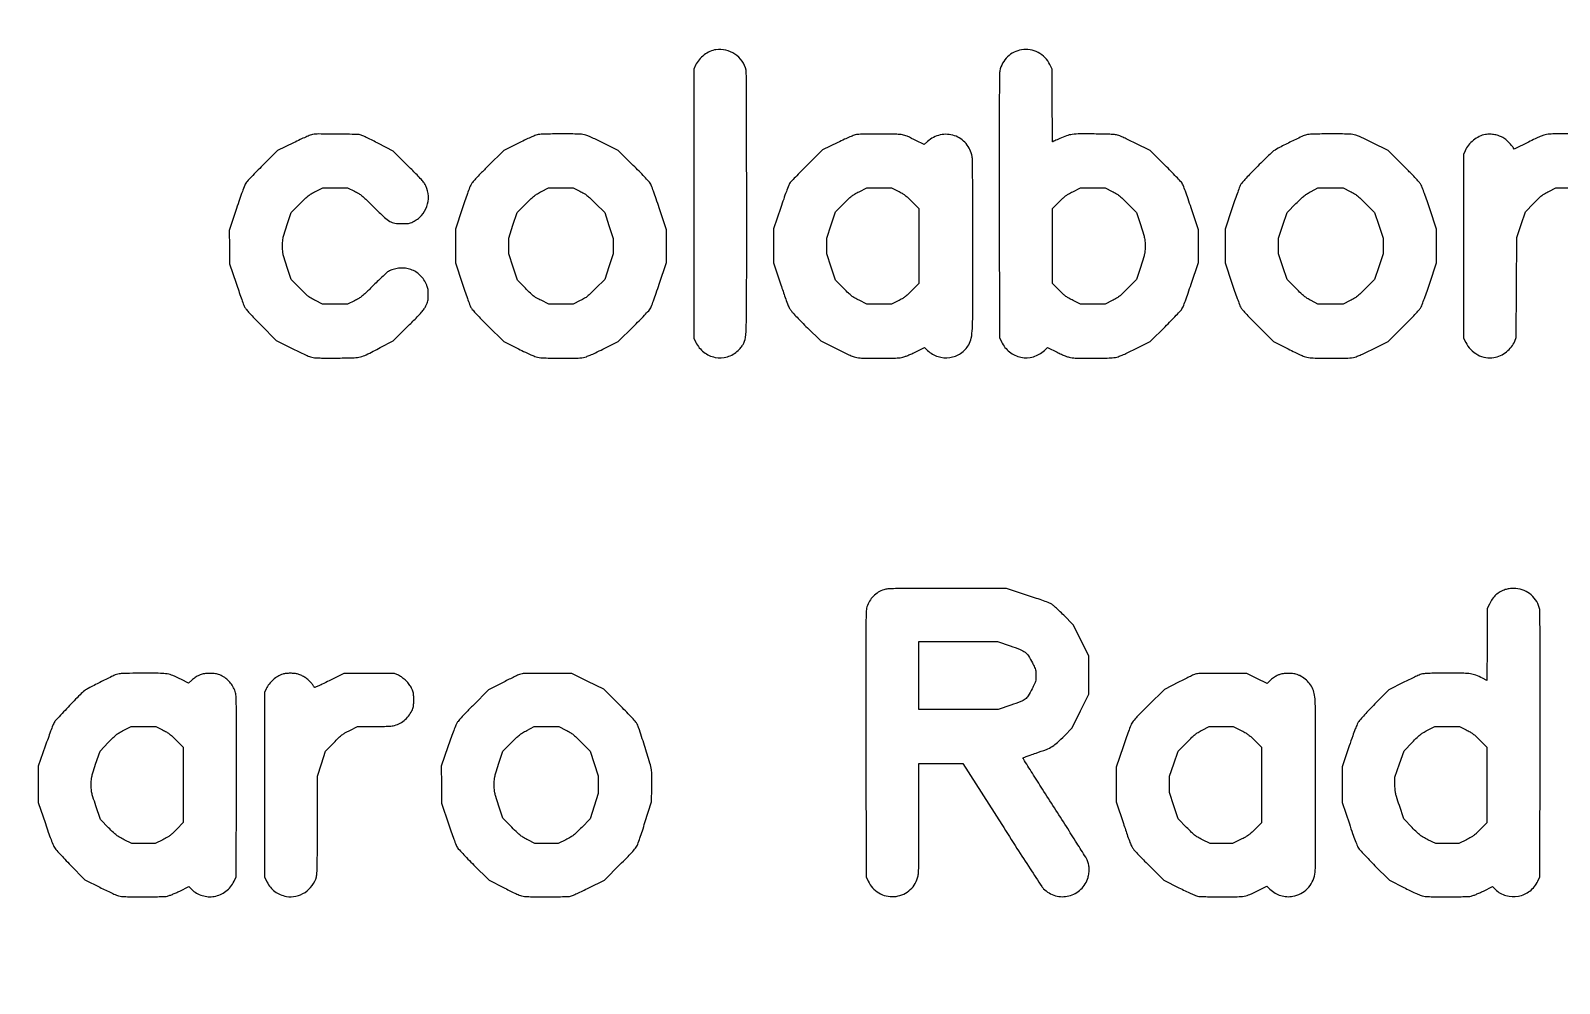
# Model space of a CAD drawing. Extents: x 980 to 25457, y 984 to 49020.
# Drawn here: x 13643 to 15968, y 39874 to 41323 of the extents above; entities that cross this region are included whole.
import ezdxf

# ---------------------------------------------------------------- set-up
doc = ezdxf.new("R2010")
doc.units = 0

msp = doc.modelspace()

# ---------------------------------------------------------------- linework, layer by layer
for points in [[(25353.176636, 36563.461695, -0.000001), (25352.040197, 20064.737908)], [(981.025332, 39243.286233, 0.000001), (980.725995, 36638.380945, 0.000022), (980.440705, 32466.957132, 0.000002), (980.203828, 20941, 0.000003), (980.107189, 12237.212398, 0.000012), (980.209361, 6804.802998)], [(1083.221486, 6831.128539, -0.000012), (1083.127559, 12273.089819, -0.000003), (1083.236026, 20942, -0.000002), (1083.488164, 32350.921193, -0.000022), (1083.779877, 36579.793336, -0.000001), (1084.083373, 39239.060792, -0.032823)], [(1895.500479, 7922.608607, -0.000003), (1895.516153, 10549.853821, -0.000001), (1895.574114, 14934.526042, -0.000001), (1895.654924, 19974.475505, -0.000001), (1895.750479, 25038.650259)], [(25455.283853, 8026.2, 0.000006), (25455.447111, 13939.785085, 0.000004), (25455.5, 20957, 0.000003), (25455.451202, 30583.274766, 0.000015), (25455.249846, 35648.33495)], [(23837.04827, 49018.908979, 0.000001), (21675.802621, 49019.17901, 0.000024), (18681.279442, 49019.402857, 0.000005), (13233.5, 49019.49605, 0.000002), (9165.520775, 49019.509787, 0.000004), (5739.221875, 49019.480206)], [(24540.017364, 25078.057967, 0.000003), (24540.072189, 18212.977995, 0.000025)], [(1792.666637, 28542.695892, 0.000006), (1792.411049, 24569.503036, 0.000003), (1792.195825, 19883.965567, 0.000004), (1792.047621, 15244.749166, 0.000006), (1792, 11426.463451)], [(24642.699465, 18970.575659, 0.000004), (24643, 25073.957926)], [(23728.367996, 45337.206403, 0.000002), (23728.354216, 42876.105371, 0.000002), (23728.361756, 40416.175094, 0.019036)], [(2708.027317, 40429.777448, 0.000002), (2708.046285, 42874.87655, 0.000002), (2708.048936, 45320.157135, 0.014115)], [(23830.974531, 40438.62303, -0.000002), (23830.960256, 42874.830485, -0.000002), (23830.963185, 45310.710508, -0.013332)], [(13824.671875, 46783.53447, -0.00001), (15406.434288, 46783.581334, -0.000006), (17284.5, 46783.575087, -0.000006), (20407.841099, 46783.489704, -0.000086)], [(22188.118441, 46885.898062, 0.000002), (21154.696275, 46886.184515, 0.00005)], [(11948.415956, 46444.603584, 0.000002), (11948.240306, 45424.10039, 0.000048), (11948.14474, 44107.371698, 0.000013), (11948.246262, 42052.5, 0.000007), (11948.492302, 39326.436677, 0.00009), (11948.782725, 38303.428514, 0.000013), (11949.095668, 37664.667079, 0.032528)], [(22164.7084, 37341.415556, -0.000002), (21019.046627, 37341.238715, -0.000042)], [(19548.368716, 37341.140756, -0.000012), (17271, 37341.236673, -0.000007), (14300.26361, 37341.473702, -0.000076), (13126.940203, 37341.762377, -0.000008), (12380.837768, 37342.071856, -0.035149), (12365, 37343.19344, -0.008076), (12344.594225, 37346.426222, -0.012557), (12327.129279, 37349.937147, -0.013406), (12310.735497, 37354.128496, -0.011323), (12293.631256, 37359.414966, -0.052442), (12225.331756, 37390.506757, -0.053082), (12165.297889, 37435.022394, -0.053116), (12116.014842, 37491.150329, -0.052641), (12079.490698, 37556.564184, -0.019118), (12070.37697, 37580.356143, -0.018182), (12062.93793, 37605.173701, -0.017569), (12057.10388, 37631.295646, -0.01529), (12052.802773, 37659, -0.030793), (12052.00554, 37671.867799, -0.000004), (12051.750672, 38512.850261, -0.000064), (12051.548069, 39716.029399, -0.00001), (12051.5, 42063, -0.000006), (12051.536126, 44876.122581, -0.000097)], [(14149.329828, 37238.536381, 0.000006), (17280.5, 37238.5, 0.000006), (20411.670172, 37238.536381, 0.000086)], [(22508.880463, 44165.819171, -0.000013), (22508.780506, 42053, -0.000007), (22508.543026, 39306.679332, -0.000092)], [(22508.594957, 46441.130711, -0.000003), (22508.777433, 45460.46859, -0.000051)], [(19747.966021, 46886.42952, 0.00001), (17285.5, 46886.561405, 0.000015), (15404.375221, 46886.565599, 0.000025), (13819.1125, 46886.440676)], [(16263.111221, 42110.255626, 0.000039), (16193.365, 42292.001426, 0.000011), (16121.158578, 42480.101514, 0.026305)], [(15982.214025, 41165.959948, 0.003182), (15957.981473, 41165.837625, 0.036643), (15948.5, 41165.032952, 0.045024), (15944.544516, 41164.031775, 0.015277), (15939.003687, 41161.892612, 0.011131), (15931.517748, 41158.53833, 0.004006), (15921.013775, 41153.44455), (15899.52755, 41142.811612), (15898.013775, 41145.016911, 0.028542), (15894.940222, 41148.988399, 0.017231), (15890.881908, 41153.343371, 0.016988), (15886.73784, 41157.221139, 0.047072), (15883.501639, 41159.551907, 0.042507), (15876.87014, 41162.715535, 0.042191), (15869.782726, 41164.721618, 0.042897), (15862.577104, 41165.486535, 0.047498), (15855.594299, 41164.962496, 0.071682), (15846.292407, 41161.95256, 0.055072), (15837.27032, 41156.219194, 0.055176), (15829.735272, 41148.669429, 0.072767), (15824.834787, 41140.28458), (15822.5, 41134.5), (15822.5, 40995), (15822.5, 40855.5), (15825.682697, 40849, 0.078822), (15833.269594, 40838.205789, 0.077032), (15843.878865, 40830.189506, 0.078999), (15856.161003, 40825.90503, 0.089939), (15868.605228, 40825.922797, 0.063997), (15878.507061, 40829.079813, 0.057418), (15887.691189, 40834.725462, 0.058439), (15895.199882, 40842.192654, 0.072074), (15900.165213, 40850.71542), (15902.5, 40856.5), (15903, 40932.5), (15903.5, 41008.5), (15910, 41028), (15916.5, 41047.5), (15929, 41060.353392, -0.005265), (15936.741682, 41068.14803, -0.028116), (15941.240126, 41072.109896, -0.03679), (15945.614075, 41075.053064, -0.013219), (15952.233343, 41078.603392), (15962.966687, 41084), (15987.346854, 41084, 0.003813)], [(12378.903308, 37239.018314, 0.000015), (13051.178333, 37238.750856, 0.000086)]]:
    msp.add_lwpolyline(points, format="xyb")
for points in [[(14685.174292, 41293.959658, 0.072314), (14676.059624, 41291.278797, 0.05575), (14667.169804, 41285.927942, 0.054951), (14659.552738, 41278.644695, 0.065032), (14654.195887, 41270.252644), (14651.5, 41264.5), (14651.5, 41059.979015), (14651.5, 40855.45803), (14654.71315, 40848.931152, 0.112645), (14666.795048, 40834.045709, 0.119054), (14683.90656, 40826.246636, 0.120259), (14702.553747, 40827.155672, 0.116509), (14718.935249, 40836.536203, 0.017434), (14721.033946, 40838.641165, 0.012951), (14723.206705, 40841.102818, 0.013127), (14725.13764, 40843.535137, 0.02867), (14726.456335, 40845.515704, 0.10323), (14730.035309, 40856.159984, 0.023228), (14731.421116, 40875.326022, 0.00624), (14731.927937, 40913.56679, 0.000224), (14731.975554, 41059.960099, 0.000351), (14731.905062, 41145.459962, 0.000869), (14731.700632, 41208.104265, 0.000177), (14731.429274, 41258.781699, 0.055305), (14730.961212, 41262.791409, 0.094048), (14724.901777, 41276.57249, 0.0931), (14714.197615, 41287.232612, 0.092771), (14700.319742, 41293.308281, 0.092595)], [(15150.042668, 41293.833662, 0.078056), (15138.672844, 41290.127374, 0.074279), (15128.768784, 41283.068809, 0.073783), (15121.307044, 41273.375015, 0.075342), (15117.047256, 41262, 0.050511), (15116.428342, 41256.237064, 0.000474), (15116.210656, 41213.574494, 0.00114), (15116.099018, 41154.051264, 0.000282), (15116.193461, 41056.5), (15116.5, 40856.5), (15119.68498, 40849.776671, 0.112798), (15131.797792, 40834.394641, 0.121067), (15149.094607, 40826.290969, 0.12213), (15168.056923, 40827.16158, 0.116083), (15184.824668, 40836.763649), (15189.5, 40841.12965), (15204, 40834.0404, 0.007251), (15210.719856, 40830.874868, 0.012794), (15216.368628, 40828.485604, 0.015308), (15221.006091, 40826.824514, 0.038292), (15224.5, 40825.981367, 0.037225), (15234.292318, 40825.138828, 0.003388), (15258.805308, 40825.025107, 0.003284), (15283.370932, 40825.238928, 0.039306), (15292.809452, 40826.127273, 0.041925), (15297.106363, 40827.252943, 0.015664), (15302.921015, 40829.517209, 0.010936), (15310.867108, 40833.109061, 0.003603), (15322.391365, 40838.727413), (15345.5, 40850.200281), (15368.368186, 40872.850141, 0.003234), (15377.336467, 40881.848461, 0.004305), (15385.362452, 40890.147942, 0.003066), (15391.9794, 40897.195381, 0.043181), (15394.108235, 40899.930089, 0.051279), (15395.785438, 40903.210051, 0.004102), (15399.234827, 40912.31851, 0.005185), (15403.340999, 40923.800774, 0.003111), (15407.990049, 40937.514603), (15419, 40970.669029), (15419, 40995.5), (15419, 41020.330971), (15407.990049, 41053.485397, 0.003131), (15403.362564, 41067.133879, 0.005118), (15399.249752, 41078.63673, 0.003991), (15395.782497, 41087.803738, 0.051117), (15394.116287, 41091.069911, 0.043814), (15391.989836, 41093.801661, 0.003115), (15385.373825, 41100.829202, 0.004371), (15377.347014, 41109.103534, 0.003284), (15368.376238, 41118.072054), (15345.5, 41140.644107), (15323.958911, 41151.292704, 0.001687), (15315.383792, 41155.495777, 0.002141), (15307.435712, 41159.316315, 0.001679), (15300.747036, 41162.468782, 0.0176), (15297.958911, 41163.653774, 0.058226), (15294.339192, 41164.579449, 0.018258), (15288.761088, 41165.125227, 0.010091), (15279.871267, 41165.488488, 0.001818), (15263.315734, 41165.770341, 0.004634), (15239.394102, 41165.868875, 0.029437), (15227.266666, 41165.091586, 0.050048), (15218.245104, 41163.046928, 0.030638), (15208.121472, 41158.954676, -0.001189), (15204.118352, 41157.055272, -0.001905), (15200.692011, 41155.455436, -0.000339), (15197.659644, 41154.056096, -0.108339), (15197.403793, 41154, -0.410881), (15197.263528, 41154.138676, -0.000037), (15197.081335, 41170.236358, -0.000959), (15196.914948, 41188.078352, -0.000575), (15196.782321, 41209.272709), (15196.5, 41264.545418), (15193.203129, 41271.240633, 0.076669), (15185.635805, 41282.053859, 0.081406), (15175.29991, 41289.82512, 0.081889), (15163.079104, 41293.859101, 0.078846)], [(14071.5, 41164.980507, 0.053658), (14068.225495, 41164.043576, 0.006525), (14061.325748, 41161.134975, 0.007092), (14052.687347, 41157.213103, 0.004211), (14042.5, 41152.307329), (14018.5, 41140.5), (13995.711458, 41118.027485, 0.003526), (13986.775268, 41109.090042, 0.004678), (13978.779509, 41100.826323, 0.00337), (13972.199417, 41093.802954, 0.046051), (13970.071709, 41091.027485, 0.049371), (13968.441943, 41087.76552, 0.003422), (13964.839081, 41078.130694, 0.004713), (13960.637127, 41066.311051, 0.003164), (13956.048018, 41052.728081), (13944.875533, 41018.956162), (13945.187766, 40993.728081), (13945.5, 40968.5), (13955.371398, 40939, 0.001935), (13959.336639, 40927.300801, 0.00247), (13963.086348, 40916.55, 0.001918), (13966.308401, 40907.566362, 0.020748), (13967.773093, 40904, 0.056354), (13970.103477, 40900.145386, 0.01756), (13974.422005, 40894.928676, 0.010879), (13981.392127, 40887.42201, 0.002548), (13993.401695, 40875.165116), (14016.5, 40851.830231), (14041.5, 40839.378236, 0.003466), (14053.418537, 40833.544605, 0.009167), (14062.048628, 40829.587566, 0.011766), (14068.393593, 40826.993901, 0.047475), (14072.421268, 40825.880778, 0.034914), (14076.469006, 40825.454358, 0.004194), (14085.453002, 40825.213773, 0.004587), (14096.835546, 40825.108923, 0.002712), (14110.421268, 40825.182095, 0.004339), (14135.093555, 40825.662986, 0.053325), (14144.412984, 40826.926111, 0.054753), (14153.179697, 40830.13277, 0.004703), (14174.503046, 40840.949857), (14194.5, 40851.331694), (14217.618289, 40874.415847, 0.002223), (14230.812848, 40887.708584, 0.013686), (14237.384416, 40894.764447, 0.026724), (14241.324409, 40899.747125, 0.041113), (14244.118289, 40904.477998, 0.015593), (14246.063123, 40908.83198, 0.048173), (14246.991576, 40911.913647, 0.040474), (14247.394818, 40915.390668, 0.008639), (14247.5, 40921.477998, 0.008681), (14247.396241, 40927.453895, 0.037924), (14247.006496, 40930.965544, 0.04648), (14246.127879, 40934.029805, 0.017588), (14244.361793, 40938.123378, 0.047081), (14239.726711, 40945.916394, 0.054506), (14233.909488, 40952.292897, 0.055844), (14226.983988, 40957.141059, 0.053726), (14219.068499, 40960.411743, 0.054614), (14211.10368, 40961.822992, 0.045081), (14202.477785, 40961.617191, 0.045548), (14194.130973, 40959.88183, 0.059472), (14187, 40956.741507, 0.050072), (14184.822902, 40955.14182, 0.003159), (14178.946875, 40949.775756, 0.004624), (14172.032775, 40943.261471, 0.003418), (14164.5, 40935.932031, -0.002665), (14152.532093, 40924.252057, -0.020955), (14146.725116, 40919.097087, -0.03683), (14141.846857, 40915.684248, -0.018704), (14135.268169, 40912.095178), (14125.036337, 40907), (14106.001512, 40907), (14086.966687, 40907), (14076.233343, 40912.422609, -0.013684), (14069.615816, 40915.996425, -0.035832), (14065.143115, 40919.018258, -0.026715), (14060.463239, 40923.116411, -0.004975), (14052.361715, 40931.172609), (14039.22343, 40944.5), (14032.611715, 40964.500595, -0.002876), (14028.418813, 40977.433378, -0.024411), (14026.854891, 40983.337265, -0.038981), (14026.195647, 40988.294381, -0.013573), (14026, 40995.5, -0.013573), (14026.195647, 41002.705619, -0.038981), (14026.854891, 41007.662735, -0.024411), (14028.418813, 41013.566622, -0.002876), (14032.611715, 41026.499405), (14039.22343, 41046.5), (14052.361715, 41059.8032, -0.004964), (14060.488667, 41067.87039, -0.026998), (14065.160351, 41071.949599, -0.036069), (14069.640894, 41074.960656, -0.013417), (14076.331563, 41078.5532), (14087.163126, 41084), (14106.099731, 41084), (14125.036337, 41084), (14135.268169, 41078.886828, -0.019015), (14141.87608, 41075.26439, -0.037087), (14146.786877, 41071.80559, -0.020649), (14152.67814, 41066.543408, -0.002523), (14165.037685, 41054.428706, 0.006852), (14180.993005, 41039.058001, 0.0556), (14189.109913, 41032.989977, 0.095037), (14196.599236, 41030.329264, 0.037982), (14207.5, 41029.5, 0.007143), (14213.905698, 41029.591512, 0.032421), (14217.620444, 41029.939444, 0.045575), (14220.629369, 41030.705495, 0.0245), (14224.175146, 41032.160407, 0.098597), (14237.158648, 41041.72511, 0.098415), (14245.498091, 41055.539611, 0.099057), (14247.888486, 41071.415284, 0.101311), (14243.947874, 41086.850804, 0.043907), (14241.233905, 41091.38203, 0.024412), (14237.201134, 41096.407772, 0.012962), (14230.514398, 41103.571774, 0.00231), (14217.610223, 41116.577018), (14194.5, 41139.654037), (14172, 41151.240473, 0.002639), (14163.090503, 41155.769114, 0.003501), (14154.934375, 41159.789571, 0.002502), (14148.062241, 41163.075142, 0.034731), (14145.5, 41164.073471, 0.07074), (14139.020285, 41165.124857, 0.001839), (14109.608628, 41165.593538, 0.002651), (14081.036828, 41165.792223, 0.043307)], [(14415, 41164.893499, 0.05086), (14411.278179, 41163.907432, 0.011436), (14405.191945, 41161.451819, 0.009315), (14397.009329, 41157.748562, 0.003782), (14386, 41152.414327), (14362.5, 41140.807852), (14338.7944, 41117.225828, 0.002844), (14327.219491, 41105.579534, 0.009094), (14319.686673, 41097.629366, 0.012486), (14314.701735, 41091.89145, 0.051649), (14312.160259, 41088.071902, 0.031513), (14310.526111, 41084.42146, 0.002931), (14307.120444, 41075.150251, 0.003761), (14303.203821, 41064.030446, 0.002945), (14299.115859, 41051.907677), (14289, 41021.315354), (14289, 40995.5), (14289, 40969.684646), (14299.132879, 40939.092323, 0.00262), (14303.217082, 40926.97471, 0.003361), (14307.108101, 40915.87087, 0.002591), (14310.478491, 40906.60757, 0.028752), (14312.053423, 40903, 0.0539), (14314.53546, 40899.185086, 0.013869), (14319.345626, 40893.614081, 0.009583), (14326.784283, 40885.774149, 0.002707), (14338.670545, 40873.847921), (14362.5, 40850.195842), (14384.914434, 40839.011288, 0.004281), (14395.303746, 40833.937775, 0.009101), (14403.445015, 40830.228504, 0.011071), (14409.732106, 40827.664945, 0.039055), (14413.914434, 40826.430731, 0.04695), (14423.68385, 40825.301707, 0.004221), (14448.352626, 40824.986324, 0.004613), (14472.892348, 40825.106168, 0.039597), (14483.809452, 40826.127273, 0.041925), (14488.106363, 40827.252943, 0.015664), (14493.921015, 40829.517209, 0.010936), (14501.867108, 40833.109061, 0.003603), (14513.391365, 40838.727413), (14536.5, 40850.200281), (14559.368186, 40872.850141, 0.003234), (14568.336467, 40881.848461, 0.004305), (14576.362452, 40890.147942, 0.003066), (14582.9794, 40897.195381, 0.043181), (14585.108235, 40899.930089, 0.051279), (14586.785438, 40903.210051, 0.004102), (14590.234827, 40912.31851, 0.005185), (14594.340999, 40923.800774, 0.003111), (14598.990049, 40937.514603), (14610, 40970.669029), (14610, 40995.5), (14610, 41020.330971), (14598.990049, 41053.485397, 0.003131), (14594.362564, 41067.133879, 0.005118), (14590.249752, 41078.63673, 0.003991), (14586.782497, 41087.803738, 0.051117), (14585.116287, 41091.069911, 0.043598), (14582.990461, 41093.803289, 0.003094), (14576.373825, 41100.844243, 0.004345), (14568.347019, 41109.135123, 0.003263), (14559.376238, 41118.123257), (14536.5, 41140.746514), (14513, 41152.356475, 0.003289), (14500.848876, 41158.260498, 0.011886), (14493.00027, 41161.783763, 0.018443), (14487.380787, 41163.907227, 0.042618), (14483, 41164.975664, 0.035972), (14473.706796, 41165.740572, 0.002855), (14448.981582, 41165.851864, 0.002843), (14424.249438, 41165.68133, 0.03621)], [(14899, 41164.92263, 0.049322), (14895.363277, 41163.934213, 0.009794), (14889.103554, 41161.408351, 0.008655), (14880.920676, 41157.749923, 0.004105), (14870.5, 41152.768179), (14847.5, 41141.539811), (14823.645285, 41118.019905, 0.002837), (14814.324298, 41108.724853, 0.003901), (14806.058988, 41100.257345, 0.002517), (14799.213322, 41093.061706, 0.046279), (14797.275151, 41090.579566, 0.052043), (14795.854592, 41087.758375, 0.002715), (14792.30409, 41078.240513, 0.004272), (14788.233708, 41066.84521, 0.00309), (14783.884684, 41054.079566), (14773.009637, 41021.5), (14773.004818, 40995.584514), (14773, 40969.669029), (14784.066015, 40936.34578, 0.001816), (14790.502461, 40917.196478, 0.011874), (14793.99652, 40907.672847, 0.023931), (14796.662017, 40901.755545, 0.043547), (14799.46799, 40897.261265, 0.025951), (14802.256457, 40893.93084, 0.003478), (14808.532501, 40887.273213, 0.004012), (14816.095891, 40879.487004, 0.003365), (14824.237105, 40871.349674), (14844.670258, 40851.199347), (14869.085129, 40839.050345, 0.003302), (14881.245318, 40833.099209, 0.0105), (14889.479882, 40829.347295, 0.015036), (14895.385556, 40827.012718, 0.047583), (14899.5, 40825.956463, 0.036311), (14909.250726, 40825.139338, 0.003263), (14933.791361, 40825.029171, 0.003107), (14958.417705, 40825.23236, 0.039508), (14967.625496, 40826.095238, 0.03549), (14971.211128, 40826.9855, 0.014743), (14975.91228, 40828.668597, 0.012568), (14981.538462, 40831.036829, 0.007686), (14988.057939, 40834.097522), (15002.201061, 40841.004568), (15007.158336, 40836.547551, 0.106065), (15022.989828, 40827.46265, 0.112255), (15040.820791, 40825.924412, 0.113537), (15057.408665, 40832.236894, 0.110481), (15069.76541, 40845.21194, 0.089696), (15073.592942, 40855.318907, 0.035424), (15075.264999, 40870.147836, 0.009877), (15075.881646, 40898.544397, 0.000457), (15075.982636, 40995.066341, 0.000498), (15075.931018, 41054.88247, 0.001506), (15075.732588, 41095.624256, 0.000752), (15075.447621, 41125.981497, 0.042855), (15074.906732, 41131.566341, 0.130638), (15065.603914, 41151.224129, 0.137026), (15047.914998, 41163.238327, 0.136484), (15026.503939, 41164.37366, 0.12921), (15007.06636, 41154.369755), (15002.017145, 41149.830076), (14989.488124, 41155.966612, 0.009332), (14976.038403, 41162.245636, 0.059581), (14968.857807, 41164.459729, 0.040386), (14960.405354, 41165.302204, 0.002811), (14936.5, 41165.612831, 0.002787), (14923.842775, 41165.635576, 0.003657), (14912.284375, 41165.507385, 0.002689), (14902.607097, 41165.27721, 0.034428)], [(15585.063538, 41164.864488, 0.067411), (15578.59093, 41162.869476, 0.004151), (15560.336913, 41154.233344, 0.00592), (15542.592519, 41145.396658, 0.033189), (15533.5, 41139.943393, 0.037268), (15530.987116, 41137.906779, 0.002413), (15524.170678, 41131.422642, 0.003508), (15516.130396, 41123.59087, 0.002607), (15507.357626, 41114.833985, 0.003209), (15496.992293, 41104.243881, 0.008738), (15489.835676, 41096.573764, 0.010641), (15484.943363, 41090.905128, 0.057544), (15482.732917, 41087.5, 0.028125), (15481.301128, 41084.156294, 0.002167), (15478.005464, 41074.957139, 0.002964), (15474.184401, 41063.936552, 0.002257), (15470.125291, 41051.822176), (15460, 41021.144352), (15460, 40995.414499), (15460, 40969.684646), (15470.115859, 40939.092323, 0.002945), (15474.203821, 40926.969554, 0.003761), (15478.120444, 40915.849749, 0.002931), (15481.526111, 40906.57854, 0.031513), (15483.160259, 40902.928098, 0.051712), (15485.703265, 40899.107301, 0.012645), (15490.671286, 40893.395463, 0.009155), (15498.193753, 40885.472318, 0.002836), (15509.7944, 40873.82627), (15533.5, 40850.296346), (15555.5, 40839.046947, 0.004263), (15565.833602, 40833.873666, 0.009613), (15573.770028, 40830.172215, 0.012044), (15579.850855, 40827.650699, 0.039918), (15584, 40826.416138, 0.047314), (15593.71019, 40825.295971, 0.004019), (15618.86038, 40824.987662, 0.004411), (15643.863682, 40825.102723, 0.039768), (15654.753333, 40826.1175, 0.042308), (15659.013214, 40827.236952, 0.015098), (15664.875864, 40829.522594, 0.010709), (15672.868183, 40833.123918, 0.003635), (15684.335246, 40838.692002), (15707.5, 40850.149004), (15731.2056, 40873.7526, 0.002847), (15742.769834, 40885.398944, 0.009069), (15750.306934, 40893.360312, 0.01242), (15755.298912, 40899.109083, 0.051622), (15757.839741, 40902.928098, 0.031513), (15759.473889, 40906.57854, 0.002931), (15762.879556, 40915.849749, 0.003761), (15766.796179, 40926.969554, 0.002945), (15770.884141, 40939.092323), (15781, 40969.684646), (15781, 40995.414499), (15781, 41021.144352), (15770.890882, 41051.822176, 0.002974), (15766.805007, 41063.977699, 0.003801), (15762.889078, 41075.125136, 0.002959), (15759.482557, 41084.418662, 0.031911), (15757.846482, 41088.071902, 0.051555), (15755.30259, 41091.888789, 0.012374), (15750.302639, 41097.639927, 0.009053), (15742.760407, 41105.599326, 0.002853), (15731.2056, 41117.225828), (15707.5, 41140.807852), (15684, 41152.39559, 0.003283), (15671.836273, 41158.294507, 0.011919), (15663.994101, 41161.807335, 0.018537), (15658.382187, 41163.921165, 0.042625), (15654, 41164.98411, 0.035809), (15644.552408, 41165.75275, 0.002832), (15619.378845, 41165.851644, 0.002733), (15594.138282, 41165.669864, 0.037943)], [(14478.268169, 41078.912314, -0.015581), (14484.552229, 41075.539483, -0.034884), (14489.041608, 41072.510821, -0.024859), (14493.897587, 41068.312068, -0.004736), (14502.266664, 41060.162314), (14516.033329, 41046.5), (14522.516664, 41026.718564), (14529, 41006.937129), (14529, 40995.189727), (14529, 40983.442325), (14522.492242, 40963.976795), (14515.984484, 40944.511266), (14502.742242, 40931.178241, -0.004993), (14494.608678, 40923.150855, -0.026256), (14489.875903, 40919.030419, -0.03522), (14485.368534, 40915.990026, -0.013804), (14478.766657, 40912.422609), (14468.033313, 40907), (14449.50128, 40907), (14430.969247, 40907), (14419.234623, 40912.921804, -0.010921), (14411.988604, 40916.779268, -0.035431), (14407.441652, 40919.770452, -0.029355), (14402.940578, 40923.650181, -0.005772), (14395.36207, 40931.171804), (14383.224141, 40943.5), (14376.61207, 40963.500595), (14370, 40983.50119), (14370, 40995.529433), (14370, 41007.557675), (14376.507758, 41027.023205), (14383.015516, 41046.488734), (14396.257758, 41059.821464, -0.005089), (14404.298783, 41067.754313, -0.025303), (14409.077437, 41071.9274, -0.0341), (14413.586793, 41075.006349, -0.014515), (14420, 41078.52558), (14430.5, 41083.896967), (14449.268169, 41083.948483), (14468.036337, 41084)], [(14962.268169, 41078.911052, -0.014016), (14968.271857, 41075.712093, -0.03146), (14972.587749, 41072.881389, -0.026647), (14976.924323, 41069.253298, -0.007621), (14983.25, 41063.178107), (14994, 41052.534108), (14994, 40995.5), (14994, 40938.465892), (14983.25, 40927.821893, -0.007621), (14976.924323, 40921.746702, -0.026647), (14972.587749, 40918.118611, -0.03146), (14968.271857, 40915.287907, -0.014016), (14962.268169, 40912.088948), (14952.036337, 40907), (14933.502792, 40907), (14914.969247, 40907), (14903.234623, 40912.921804, -0.010921), (14895.988604, 40916.779268, -0.035431), (14891.441652, 40919.770452, -0.029355), (14886.940578, 40923.650181, -0.005772), (14879.36207, 40931.171804), (14867.224141, 40943.5), (14860.61207, 40963.500595), (14854, 40983.50119), (14854, 40995.5), (14854, 41007.49881), (14860.61207, 41027.499405), (14867.224141, 41047.5), (14879.36207, 41059.827946, -0.005856), (14886.868874, 41067.275761, -0.028419), (14891.405386, 41071.198116, -0.034578), (14895.950508, 41074.221419, -0.011467), (14903, 41078.026091), (14914.5, 41083.896291), (14933.268169, 41083.948146), (14952.036337, 41084)], [(15287.766657, 41078.577391, -0.013684), (15294.384184, 41075.003575, -0.035832), (15298.856885, 41071.981742, -0.026715), (15303.536761, 41067.883589, -0.004975), (15311.638285, 41059.827391), (15324.77657, 41046.5), (15331.388285, 41026.499405, -0.002876), (15335.581187, 41013.566622, -0.024411), (15337.145109, 41007.662735, -0.038981), (15337.804353, 41002.705619, -0.013573), (15338, 40995.5, -0.013573), (15337.804353, 40988.294381, -0.038981), (15337.145109, 40983.337265, -0.024411), (15335.581187, 40977.433378, -0.002876), (15331.388285, 40964.500595), (15324.77657, 40944.5), (15311.638285, 40931.172609, -0.004975), (15303.536761, 40923.116411, -0.026715), (15298.856885, 40919.018258, -0.035832), (15294.384184, 40915.996425, -0.013684), (15287.766657, 40912.422609), (15277.033313, 40907), (15258.5, 40907), (15239.966687, 40907), (15228.733343, 40912.588714, -0.011434), (15222.11535, 40916.072232, -0.031182), (15217.66147, 40918.925333, -0.028623), (15213.390299, 40922.445483, -0.00841), (15207.25, 40928.320847), (15197, 40938.464266), (15197, 40995.372209), (15197, 41052.280153), (15206.75, 41062.237007, -0.008896), (15212.65084, 41068.05238, -0.030189), (15216.782187, 41071.531827, -0.031684), (15221.199031, 41074.401952, -0.010559), (15228, 41078.045076), (15239.5, 41083.896291), (15258.266657, 41083.948146), (15277.033313, 41084)], [(15649.766657, 41078.577391, -0.013804), (15656.368534, 41075.009974, -0.03522), (15660.875903, 41071.969581, -0.026256), (15665.608678, 41067.849145, -0.004993), (15673.742242, 41059.821759), (15686.984484, 41046.488734), (15693.492242, 41027.023205), (15700, 41007.557675), (15700, 40995.5), (15700, 40983.442325), (15693.492242, 40963.976795), (15686.984484, 40944.511266), (15673.742242, 40931.178241, -0.004993), (15665.608678, 40923.150855, -0.026256), (15660.875903, 40919.030419, -0.03522), (15656.368534, 40915.990026, -0.013804), (15649.766657, 40912.422609), (15639.033313, 40907), (15619.871788, 40907), (15600.710263, 40907), (15590.605132, 40912.446049, -0.015971), (15584.579018, 40915.946563, -0.029653), (15579.970633, 40919.219019, -0.022277), (15574.998044, 40923.59189, -0.005519), (15567.257758, 40931.201682), (15554.015516, 40944.511266), (15547.507758, 40963.976795), (15541, 40983.442325), (15541, 40995.470567), (15541, 41007.49881), (15547.506642, 41027.019926), (15554.013284, 41046.541043), (15567.39917, 41059.899378, -0.005469), (15575.16589, 41067.482393, -0.021711), (15580.180678, 41071.872537, -0.029287), (15584.772547, 41075.130702, -0.016869), (15590.642529, 41078.529271), (15600.5, 41083.80083), (15619.766657, 41083.900415), (15639.033313, 41084)], [(14940.5, 40472.962374, 0.064928), (14932.208253, 40469.057002, 0.056001), (14924.726979, 40462.985706, 0.055898), (14918.766866, 40455.392758, 0.064128), (14914.96097, 40447, 0.068194), (14913.662569, 40439.029459, 0.004255), (14913.260644, 40415.10016, 0.002264), (14913.094894, 40370.973434, 0.000137), (14913.233474, 40238.5), (14913.5, 40036.5), (14916.674396, 40029.799288, 0.149743), (14932.890067, 40012.029364, 0.151136), (14956.214104, 40006.47413, 0.151963), (14978.506954, 40015.064348, 0.151596), (14992.017763, 40034.792932, 0.056597), (14993.206305, 40041.09179, 0.012871), (14993.724969, 40051.960432, 0.005094), (14993.958204, 40071.798183, 0.000392), (14994, 40125.105335), (14994, 40209), (15027.25, 40208.992136), (15060.5, 40208.984272), (15120, 40115.783827, 0.001021), (15143.100212, 40079.76212, 0.001577), (15163.221726, 40048.741185, 0.000477), (15180.802702, 40021.879274, 0.049205), (15183.584599, 40018.430776, 0.129354), (15201.465908, 40007.80011, 0.131806), (15222.128067, 40007.448943, 0.131282), (15240.25194, 40017.495985, 0.127855), (15251.170865, 40035.336627, 0.044997), (15252.582153, 40042.125894, 0.042269), (15252.798325, 40049.204049, 0.043), (15251.828382, 40056.091685, 0.050915), (15249.713869, 40062.313816, 0.032252), (15247.636163, 40066.173572, 0.000488), (15234.112405, 40087.779125, 0.001315), (15218.312406, 40112.819978, 0.000869), (15200.031508, 40141.514294, -0.000273), (15181.886757, 40169.920176, -0.000446), (15166.534129, 40194.031305, -0.00004), (15152.795044, 40215.654726, -0.049927), (15152.33559, 40216.567849, -0.401685), (15152.640081, 40217.29307, -0.006289), (15157.173343, 40219.19259, -0.010852), (15163.341966, 40221.532183, -0.004055), (15172.094511, 40224.556552, 0.010808), (15187.844544, 40230.238056, 0.045158), (15196.876193, 40234.691087, 0.048867), (15204.616481, 40240.526344, 0.014111), (15215.361231, 40250.983958), (15227.050427, 40263.021441), (15239.775214, 40288.603687), (15252.5, 40314.185933), (15252.5, 40343.14382), (15252.5, 40372.101707), (15240.5, 40395.800854), (15228.5, 40419.5), (15214.161201, 40434.158004, 0.005516), (15207.228126, 40441.090758, 0.012885), (15201.853142, 40446.083784, 0.016874), (15197.562916, 40449.617894, 0.042621), (15194.161201, 40451.798886, 0.031776), (15190.461979, 40453.457086, 0.003018), (15181.151367, 40456.875097, 0.003847), (15169.984146, 40460.801542, 0.003022), (15157.822176, 40464.890882), (15127.144352, 40475), (15036.822176, 40474.943833, 0.000368), (14979.939122, 40474.866611, 0.004619), (14958.439964, 40474.622999, 0.010791), (14946.643317, 40474.125492, 0.061772)], [(15885.908937, 40473.103615, 0.05188), (15878.283144, 40469.759065, 0.055035), (15871.672417, 40464.969942, 0.053467), (15866.112715, 40458.720542, 0.044454), (15861.602637, 40451.047367), (15858.5, 40444.5), (15858.209827, 40389.757659), (15857.919654, 40335.015318), (15851.098977, 40338.450156, 0.023002), (15840.941127, 40342.992714, 0.058576), (15833.147443, 40345.045203, 0.031976), (15822.76254, 40345.841817, 0.003157), (15797.713047, 40346, 0.00162), (15779.049907, 40345.939515, 0.008479), (15768.780673, 40345.698767, 0.014921), (15762.242316, 40345.238782, 0.04697), (15757.931501, 40344.392073, 0.032362), (15754.672606, 40343.193173, 0.003853), (15747.660225, 40340.020124, 0.004586), (15739.378774, 40336.10314, 0.00375), (15730.592668, 40331.766784), (15708.685335, 40320.749424), (15687.592668, 40299.303821, 0.003486), (15679.255146, 40290.707742, 0.00437), (15671.650137, 40282.616332, 0.003531), (15665.381972, 40275.732484, 0.033876), (15662.939714, 40272.61045, 0.046146), (15660.722907, 40268.589782, 0.009949), (15657.685256, 40261.236658, 0.007748), (15653.765696, 40250.7075, 0.0027), (15648.439714, 40235.431341), (15637.5, 40203.5), (15637.535624, 40176.5), (15637.571249, 40149.5), (15648.679932, 40116.833794, 0.0029), (15653.661606, 40102.458772, 0.006213), (15657.707459, 40091.437591, 0.005943), (15660.956232, 40083.211598, 0.054346), (15662.786687, 40079.833794, 0.03448), (15664.936532, 40077.1431, 0.002573), (15671.324751, 40070.261084, 0.003555), (15679.052108, 40062.138368, 0.002692), (15687.642379, 40053.331599), (15709.5, 40031.163199), (15731.704764, 40020.080674, 0.004531), (15740.628385, 40015.727406, 0.005492), (15749.077508, 40011.813287, 0.004687), (15756.246378, 40008.667884, 0.037339), (15759.664862, 40007.499074, 0.041381), (15764.015709, 40006.742856, 0.012355), (15770.744209, 40006.307138, 0.007978), (15780.795627, 40006.065837, 0.002011), (15797.160878, 40006, 0.002807), (15810.172889, 40006.073057, 0.004396), (15821.363322, 40006.29714, 0.003437), (15830.405689, 40006.619995, 0.042199), (15833.829664, 40007.05689, 0.038077), (15836.564594, 40007.865227, 0.007273), (15841.384779, 40009.779533, 0.007717), (15846.956916, 40012.188257, 0.007031), (15852.628885, 40014.84132), (15866.5, 40021.568862), (15870.791209, 40017.337818, 0.124434), (15886.893445, 40007.887167, 0.118894), (15905.844152, 40007.005881, 0.117182), (15923.32319, 40014.885153, 0.118449), (15935.306867, 40029.759248), (15938.5, 40036.5), (15938.759633, 40238.460954, 0.000182), (15938.869801, 40357.969877, 0.001752), (15938.720085, 40408.788692, 0.00174), (15938.417693, 40439.237738, 0.066968), (15937.421184, 40445.960954, 0.080182), (15931.863986, 40457.737491, 0.082337), (15922.924862, 40467.044661, 0.082346), (15911.46129, 40472.968249, 0.080222), (15898.59345, 40474.946223, 0.020231), (15895.465022, 40474.795826, 0.013941), (15891.940443, 40474.383794, 0.01408), (15888.561351, 40473.79535, 0.027277)], [(15132.986329, 40387.50457, -0.012023), (15148.146294, 40382.027644, -0.070845), (15155.494123, 40377.896501, -0.088534), (15160.639329, 40372.267819, -0.024249), (15166.588706, 40361.766657, -0.006352), (15169.940835, 40354.902112, -0.041958), (15171.27694, 40351.327453, -0.054035), (15171.842211, 40347.95065, -0.014475), (15172, 40342.50128, -0.015267), (15171.831777, 40336.993299, -0.05568), (15171.233112, 40333.55338, -0.04033), (15169.809596, 40329.818787, -0.005371), (15166.094189, 40322.234623, -0.020164), (15160.269874, 40311.738338, -0.092138), (15155.634299, 40306.565453, -0.073489), (15148.981719, 40302.847305, -0.010075), (15133.971347, 40297.490421), (15114.557675, 40291), (15054.278838, 40291), (14994, 40291), (14994, 40342.5), (14994, 40394), (15053.778838, 40394), (15113.557675, 40394)], [(13773.5, 40344.06527, 0.028094), (13765.844315, 40340.83113, 0.0029), (13748.296457, 40332.100302, 0.00227), (13730.518922, 40323.024682, 0.041905), (13725.166047, 40319.666294, 0.039233), (13718.033698, 40313.378992, 0.002868), (13699.928, 40294.486016, 0.00189), (13681.398807, 40274.779121, 0.069826), (13677.86552, 40269.73882, 0.028326), (13676.576485, 40266.815797, 0.001695), (13673.225804, 40257.785778, 0.002541), (13669.32425, 40246.991644, 0.001873), (13665.109158, 40235), (13654.516517, 40204.5), (13654.508258, 40177), (13654.5, 40149.5), (13665.319075, 40117.33686, 0.003385), (13669.710756, 40104.567903, 0.004776), (13673.809496, 40093.254514, 0.003361), (13677.362581, 40083.924207, 0.050737), (13678.938483, 40080.83686, 0.040021), (13680.994841, 40078.15057, 0.002897), (13687.295479, 40071.238307, 0.004042), (13694.933508, 40063.088934, 0.003046), (13703.455452, 40054.250994), (13725.172089, 40032.001988), (13748.044433, 40020.499124, 0.004458), (13757.223484, 40015.984907, 0.005452), (13765.887591, 40011.935151, 0.004596), (13773.231123, 40008.680819, 0.038307), (13776.668488, 40007.49813, 0.041407), (13781.017027, 40006.742542, 0.012335), (13787.747684, 40006.307102, 0.007972), (13797.800832, 40006.065847, 0.002012), (13814.160878, 40006, 0.002807), (13827.172889, 40006.073057, 0.004396), (13838.363322, 40006.29714, 0.003437), (13847.405689, 40006.619995, 0.042199), (13850.829664, 40007.05689, 0.038077), (13853.564594, 40007.865227, 0.007273), (13858.384779, 40009.779533, 0.007717), (13863.956916, 40012.188257, 0.007031), (13869.628885, 40014.84132), (13883.5, 40021.568862), (13887.791209, 40017.337818, 0.063968), (13895.02677, 40011.830722, 0.05618), (13903.737528, 40008.038805, 0.056244), (13913.063385, 40006.28426, 0.064455), (13922.112351, 40006.7837, 0.056414), (13931.559576, 40009.670676, 0.060585), (13939.878708, 40014.548439, 0.060353), (13946.811924, 40021.296844, 0.055269), (13952.172751, 40029.698925), (13955.5, 40036.45711), (13955.767225, 40174.20897, 0.000198), (13955.908389, 40265.60599, 0.003443), (13955.737716, 40295.35775, 0.008466), (13955.271951, 40311.112849, 0.069725), (13953.950314, 40318.147491, 0.046696), (13950.494822, 40325.921622, 0.052676), (13945.769032, 40332.585677, 0.052484), (13939.738576, 40338.134544, 0.045787), (13932.412696, 40342.600411, 0.021988), (13928.681417, 40344.230883, 0.049592), (13925.709989, 40345.049721, 0.035553), (13922.082067, 40345.409027, 0.00691), (13915.5, 40345.5, 0.006902), (13908.975959, 40345.409939, 0.034592), (13905.34099, 40345.057102, 0.049057), (13902.397102, 40344.261482, 0.023627), (13898.807788, 40342.704717, 0.022624), (13896.266644, 40341.310806, 0.012866), (13893.319621, 40339.410652, 0.012829), (13890.444424, 40337.340268, 0.020647), (13888.117987, 40335.416172), (13883.120399, 40330.922911), (13872.175482, 40336.411993, 0.015074), (13859.147655, 40342.461339, 0.060836), (13850.746537, 40344.904851, 0.03762), (13840.322156, 40345.806921, 0.003296), (13813.781545, 40345.926934, 0.001351), (13793.42112, 40345.829739, 0.009677), (13783.585184, 40345.565779, 0.019983), (13777.618152, 40345.050474, 0.054411)], [(14026.286039, 40344.549246, 0.058565), (14018.781333, 40341.198734, 0.047554), (14011.66764, 40335.990936, 0.047089), (14005.59537, 40329.469117, 0.054382), (14001.180056, 40322.218065), (13998.5, 40316.5), (13998.5, 40176.448137), (13998.5, 40036.396274), (14002.272343, 40028.763457, 0.054914), (14007.510919, 40020.567777, 0.063977), (14014.177846, 40014.173059, 0.062883), (14022.346621, 40009.591118, 0.050471), (14032.028058, 40006.757588, 0.101517), (14046.389407, 40007.022911, 0.090339), (14060.155221, 40012.859275, 0.089095), (14071.12988, 40023.267438, 0.095125), (14077.489151, 40036.619656, 0.052722), (14078.329311, 40042.199095, 0.006261), (14078.725105, 40054.724027, 0.004122), (14078.947674, 40075.285192, 0.000645), (14079, 40115.843874), (14079, 40189.26755), (14085.084114, 40208.383775), (14091.168228, 40227.5), (14103.834114, 40240.327968, -0.005339), (14111.772277, 40248.197841, -0.028811), (14116.36698, 40252.169507, -0.035825), (14120.950055, 40255.195637, -0.011145), (14128.234623, 40259.077968), (14139.969247, 40265), (14164.435402, 40265, 0.003897), (14174.464378, 40265.078173, 0.005411), (14183.447683, 40265.315477, 0.004792), (14190.804669, 40265.660141, 0.037479), (14194.200779, 40266.108704, 0.060415), (14202.882295, 40269.05257, 0.056284), (14210.83653, 40274.040145, 0.055437), (14217.583851, 40280.758817, 0.055127), (14222.704717, 40288.807788, 0.023643), (14224.261949, 40292.398509, 0.049091), (14225.05747, 40295.343621, 0.034568), (14225.410085, 40298.982211, 0.006875), (14225.5, 40305.521027, 0.006908), (14225.406523, 40312.286906, 0.038564), (14225.027651, 40315.891646, 0.051118), (14224.13852, 40318.938254, 0.017843), (14222.266372, 40323.110486, 0.046594), (14218.664395, 40328.977703, 0.037455), (14213.787201, 40334.554396, 0.03752), (14208.143825, 40339.330293, 0.047307), (14202.252644, 40342.804113), (14196.5, 40345.5), (14157.873226, 40345.5), (14119.246452, 40345.5), (14096.97258, 40334.5, -0.00298), (14086.363683, 40329.339205, -0.011468), (14079.679149, 40326.323071, -0.009249), (14075.067167, 40324.467997, -0.423503), (14074.229497, 40324.859571, 0.06506), (14073.834506, 40325.652313, 0.007105), (14072.671062, 40327.329769, 0.0086), (14071.21699, 40329.291691, 0.006845), (14069.583078, 40331.359571, 0.043071), (14065.587198, 40335.493016, 0.033555), (14060.607005, 40339.272257, 0.03327), (14055.110799, 40342.386739, 0.039922), (14049.568499, 40344.531466, 0.047519), (14044.392332, 40345.550898, 0.024687), (14037.810101, 40345.881129, 0.024681), (14031.278892, 40345.563544, 0.051287)], [(14386.5, 40344.145386, 0.023089), (14383.468946, 40342.874718, 0.002649), (14376.8, 40339.666157, 0.003191), (14368.90715, 40335.754579, 0.002596), (14360.5, 40331.466218), (14339.5, 40320.616682), (14316.348991, 40297.558341, 0.002771), (14304.750341, 40285.877382, 0.009943), (14297.536623, 40278.233237, 0.014608), (14292.890049, 40272.798081, 0.053842), (14290.452681, 40269, 0.025393), (14288.889455, 40265.424757, 0.002394), (14285.545852, 40256.45, 0.003061), (14281.673589, 40245.699146, 0.002405), (14277.603689, 40234), (14267.5, 40204.5), (14267.533858, 40176.5), (14267.567715, 40148.5), (14278.229602, 40117.180438, 0.002801), (14282.494309, 40104.879054, 0.00381), (14286.488176, 40093.832994, 0.002542), (14289.954876, 40084.612998, 0.042719), (14291.371887, 40081.680438, 0.052386), (14293.310492, 40079.077675, 0.003156), (14299.975052, 40071.940527, 0.004698), (14308.061341, 40063.549037, 0.003452), (14317.176143, 40054.393696), (14340.5, 40031.287392), (14362.097956, 40020.17059, 0.004986), (14370.796974, 40015.802239, 0.005977), (14379.073516, 40011.870824, 0.005182), (14386.112143, 40008.717957, 0.039012), (14389.558054, 40007.526894, 0.040796), (14393.990783, 40006.751106, 0.013024), (14400.676105, 40006.311474, 0.008149), (14410.735667, 40006.076816, 0.001947), (14427.460099, 40006.024446, 0.002781), (14440.444749, 40006.106576, 0.004282), (14451.675951, 40006.33631, 0.00309), (14460.834389, 40006.658785, 0.046266), (14464, 40007.085023, 0.04611), (14466.837511, 40008.020504, 0.003659), (14474.08125, 40011.23744, 0.004938), (14482.671217, 40015.230436, 0.003763), (14492, 40019.765919), (14515.5, 40031.410686), (14539.142356, 40054.955343, 0.003248), (14549.536679, 40065.442068, 0.007128), (14557.32133, 40073.628903, 0.006854), (14562.981254, 40079.924751, 0.063584), (14565.018096, 40082.956631, 0.032067), (14566.3168, 40086.024556, 0.001987), (14569.542482, 40095.369992, 0.002938), (14573.278421, 40106.549578, 0.002173), (14577.284023, 40118.956631), (14587.316568, 40150.5), (14587.766619, 40171.556492, 0.004748), (14587.871558, 40180.392949, 0.005988), (14587.793092, 40188.57057, 0.005991), (14587.563909, 40195.398608, 0.027235), (14587.166894, 40199.355905, 0.035964), (14584.844316, 40209.441395, 0.002725), (14576.464826, 40236.18005, 0.002079), (14567.63965, 40263.420865, 0.053291), (14564.444809, 40270.5, 0.054501), (14562.576862, 40273.012452, 0.002948), (14555.796916, 40280.230641, 0.004571), (14547.586966, 40288.712026, 0.003317), (14538.299445, 40298.008566), (14514.5, 40321.517132), (14490.139729, 40333.508566), (14465.779458, 40345.5), (14428.639729, 40345.737509, 0.001166), (14406.52735, 40345.827343, 0.009874), (14396.582219, 40345.648143, 0.022193), (14390.679265, 40345.16217, 0.056127)], [(15414.373595, 40344.598312, 0.031903), (15411.769039, 40343.581686, 0.002631), (15405.180828, 40340.470548, 0.003513), (15397.360601, 40336.659403, 0.0027), (15388.873595, 40332.391994), (15367.5, 40321.5), (15343.854557, 40298.150101, 0.003372), (15333.571806, 40287.857996, 0.006878), (15325.666286, 40279.614028, 0.006636), (15319.831709, 40273.190852, 0.056488), (15317.600271, 40270.006897, 0.034356), (15316.109989, 40266.755237, 0.002505), (15312.674659, 40257.518028, 0.003489), (15308.705972, 40246.442063, 0.002635), (15304.495713, 40234.222624), (15294, 40203.231657), (15294, 40176.950343), (15294, 40150.669029), (15305.060528, 40117.362302, 0.001853), (15311.442027, 40098.38113, 0.011623), (15314.962649, 40088.774582, 0.022987), (15317.643354, 40082.779668, 0.04344), (15320.423866, 40078.277788, 0.027431), (15323.214962, 40074.929981, 0.003571), (15329.598183, 40068.172866, 0.004151), (15337.300854, 40060.267243, 0.003459), (15345.613338, 40051.991545), (15366.5, 40031.483089), (15389.5, 40019.841945, 0.00463), (15399.02118, 40015.133162, 0.006742), (15407.507849, 40011.173607, 0.005979), (15414.479736, 40008.134303, 0.048637), (15417.799221, 40007.1004, 0.03957), (15421.479107, 40006.635592, 0.00411), (15430.199389, 40006.301212, 0.004722), (15441.212371, 40006.073629, 0.002805), (15454.339122, 40006, 0.004349), (15478.263001, 40006.208075, 0.038028), (15488.821743, 40007.197293, 0.057416), (15497.424655, 40009.709707, 0.016422), (15510.067205, 40015.533676), (15523.180561, 40022.10479), (15527.957493, 40017.636529, 0.054853), (15535.701528, 40011.841481, 0.058398), (15544.36347, 40008.013027, 0.059515), (15553.524132, 40006.340235, 0.061061), (15562.739324, 40006.896065, 0.074865), (15574.764265, 40011.037282, 0.078045), (15584.845353, 40018.494466, 0.07828), (15592.132355, 40028.660936, 0.075975), (15596.035116, 40040.679232, 0.040524), (15597.033506, 40052.927895, 0.000201), (15597.024169, 40176.966777, 0.00018), (15596.919876, 40301.54778, 0.045332), (15595.905517, 40312.566341, 0.057497), (15593.037893, 40321.926981, 0.059715), (15588.139551, 40330.259797, 0.06008), (15581.441788, 40337.156959, 0.05949), (15573.275265, 40342.290716, 0.017049), (15569.040653, 40344.122524, 0.047661), (15565.933937, 40345.012273, 0.038047), (15562.346722, 40345.399831, 0.007891), (15556, 40345.5, 0.007833), (15549.703987, 40345.40136, 0.037112), (15546.119469, 40345.021704, 0.047555), (15543.054237, 40344.157678, 0.018446), (15539, 40342.411574, 0.023759), (15536.183024, 40340.905143, 0.015636), (15533.0875, 40338.921649, 0.015744), (15530.190117, 40336.797524, 0.029084), (15528, 40334.867917), (15523.5, 40330.412686), (15508.103498, 40337.956343), (15492.706995, 40345.5), (15455.603498, 40345.706318, 0.001649), (15437.012012, 40345.748384, 0.006458), (15425.53474, 40345.58825, 0.008253), (15417.913157, 40345.257472, 0.062199)], [(13843.268169, 40259.911052, -0.014016), (13849.271857, 40256.712093, -0.03146), (13853.587749, 40253.881389, -0.026647), (13857.924323, 40250.253298, -0.007621), (13864.25, 40244.178107), (13875, 40233.534108), (13875, 40176.212922), (13875, 40118.891736), (13865.25, 40108.83416, -0.008584), (13859.255023, 40102.858829, -0.032036), (13855.193598, 40099.420271, -0.033423), (13850.811369, 40096.60107, -0.009943), (13843.765377, 40092.888292), (13832.030753, 40087), (13814.5, 40087), (13796.969247, 40087), (13785.234623, 40092.921804, -0.011036), (13778.009354, 40096.770363, -0.034836), (13773.425593, 40099.780986, -0.028817), (13768.871009, 40103.683155, -0.005786), (13761.2562, 40111.180029), (13749.012401, 40123.51645), (13742.0062, 40144.481446, -0.002619), (13737.515587, 40158.156794, -0.024051), (13735.885354, 40164.189016, -0.039881), (13735.199514, 40169.19575, -0.013908), (13734.991301, 40176.473221, -0.013409), (13735.180076, 40183.724275, -0.040045), (13735.837242, 40188.640186, -0.024956), (13737.408712, 40194.480605, -0.002821), (13741.699888, 40207.5), (13748.417175, 40227.5), (13760.802401, 40240.5, -0.005187), (13768.584977, 40248.501007, -0.029414), (13773.013312, 40252.464409, -0.037747), (13777.400041, 40255.438443, -0.012023), (13784.343814, 40259.198361), (13795.5, 40264.896722), (13814.268169, 40264.948361), (13833.036337, 40265)], [(14456.766657, 40259.577391, -0.013784), (14463.370562, 40256.009234, -0.035309), (14467.872294, 40252.972019, -0.02633), (14472.596108, 40248.855878, -0.004994), (14480.7215, 40240.827391), (14493.943001, 40227.5), (14499.9715, 40208.859119), (14506, 40190.218237), (14506, 40176.798427), (14506, 40163.378616), (14499.916245, 40143.939308), (14493.83249, 40124.5), (14481.166245, 40111.672032, -0.005339), (14473.227969, 40103.802273, -0.028809), (14468.633076, 40099.830529, -0.035823), (14464.04987, 40096.804331, -0.011146), (14456.765377, 40092.922032), (14445.030753, 40087), (14427.435045, 40087), (14409.839336, 40087), (14399.169668, 40092.468838, -0.014219), (14392.600762, 40096.075212, -0.034833), (14388.053805, 40099.186983, -0.025438), (14383.223288, 40103.429297, -0.00477), (14374.861556, 40111.718838), (14361.223111, 40125.5), (14354.611556, 40145.500595, -0.002876), (14350.418791, 40158.433278, -0.024411), (14348.854887, 40164.337242, -0.03898), (14348.195647, 40169.294413, -0.013574), (14348, 40176.5, -0.013573), (14348.195646, 40183.705653, -0.038983), (14348.854895, 40188.66271, -0.024412), (14350.418837, 40194.566514, -0.002876), (14354.611886, 40207.499405), (14361.223772, 40227.5), (14373.861886, 40240.309285, -0.005849), (14381.431489, 40247.803988, -0.024655), (14386.237272, 40252.014133, -0.030919), (14390.896359, 40255.258765, -0.013138), (14397.5, 40259.041676), (14408.5, 40264.964783), (14427.266657, 40264.982391), (14446.033313, 40265)], [(15483.266657, 40259.411286, -0.011434), (15489.88465, 40255.927768, -0.031182), (15494.33853, 40253.074667, -0.028623), (15498.609701, 40249.554517, -0.00841), (15504.75, 40243.679153), (15515, 40233.535734), (15515, 40175.999106), (15515, 40118.462477), (15505.25, 40108.819827, -0.009413), (15499.326046, 40103.177698, -0.030289), (15495.100286, 40099.748938, -0.030355), (15490.49598, 40096.859707, -0.009486), (15483.265377, 40093.088589), (15471.030753, 40087), (15454, 40087), (15436.969247, 40087), (15425.234623, 40092.922032, -0.011114), (15417.944287, 40096.806856, -0.035994), (15413.371311, 40099.827716, -0.028953), (15408.791283, 40103.793389, -0.005333), (15400.861886, 40111.672032), (15388.223772, 40124.5), (15381.611886, 40144.500595), (15375, 40164.50119), (15375, 40176.895362), (15375, 40189.289534), (15381.541988, 40208.394767), (15388.083976, 40227.5), (15401.291988, 40240.827097, -0.005086), (15409.32155, 40248.765897, -0.025438), (15414.083858, 40252.931633, -0.034277), (15418.582698, 40256.004734, -0.014477), (15425, 40259.52558), (15435.5, 40264.896967), (15453.766657, 40264.948483), (15472.033313, 40265)], [(15826.268169, 40259.911052, -0.014016), (15832.271857, 40256.712093, -0.03146), (15836.587749, 40253.881389, -0.026647), (15840.924323, 40250.253298, -0.007621), (15847.25, 40244.178107), (15858, 40233.534108), (15858, 40176.126978), (15858, 40118.719847), (15848.25, 40108.762742, -0.008807), (15842.295202, 40102.891955, -0.031204), (15838.187492, 40099.444045, -0.032412), (15833.761616, 40096.600302, -0.010059), (15826.765377, 40092.902819), (15815.030753, 40087), (15797.5, 40087), (15779.969247, 40087), (15768.234623, 40092.896243, -0.010918), (15760.89728, 40096.785917, -0.037318), (15756.393365, 40099.761831, -0.029977), (15751.908462, 40103.682912, -0.005248), (15744, 40111.646243), (15731.5, 40124.5), (15724.75, 40145.026171, -0.002745), (15720.443101, 40158.369497, -0.024218), (15718.860897, 40164.358076, -0.039112), (15718.196417, 40169.37465, -0.013377), (15718, 40176.714686), (15718, 40187.877031), (15724.969011, 40208.051924), (15731.938023, 40228.226817), (15744.165064, 40240.863409, -0.005599), (15751.715268, 40248.493656, -0.0281), (15756.217775, 40252.468931, -0.035411), (15760.663869, 40255.486655, -0.012387), (15767.446052, 40259.198361), (15778.5, 40264.896722), (15797.268169, 40264.948361), (15816.036337, 40265)]]:
    msp.add_lwpolyline(points, format="xyb", close=True)

doc.saveas('drawing.dxf')
